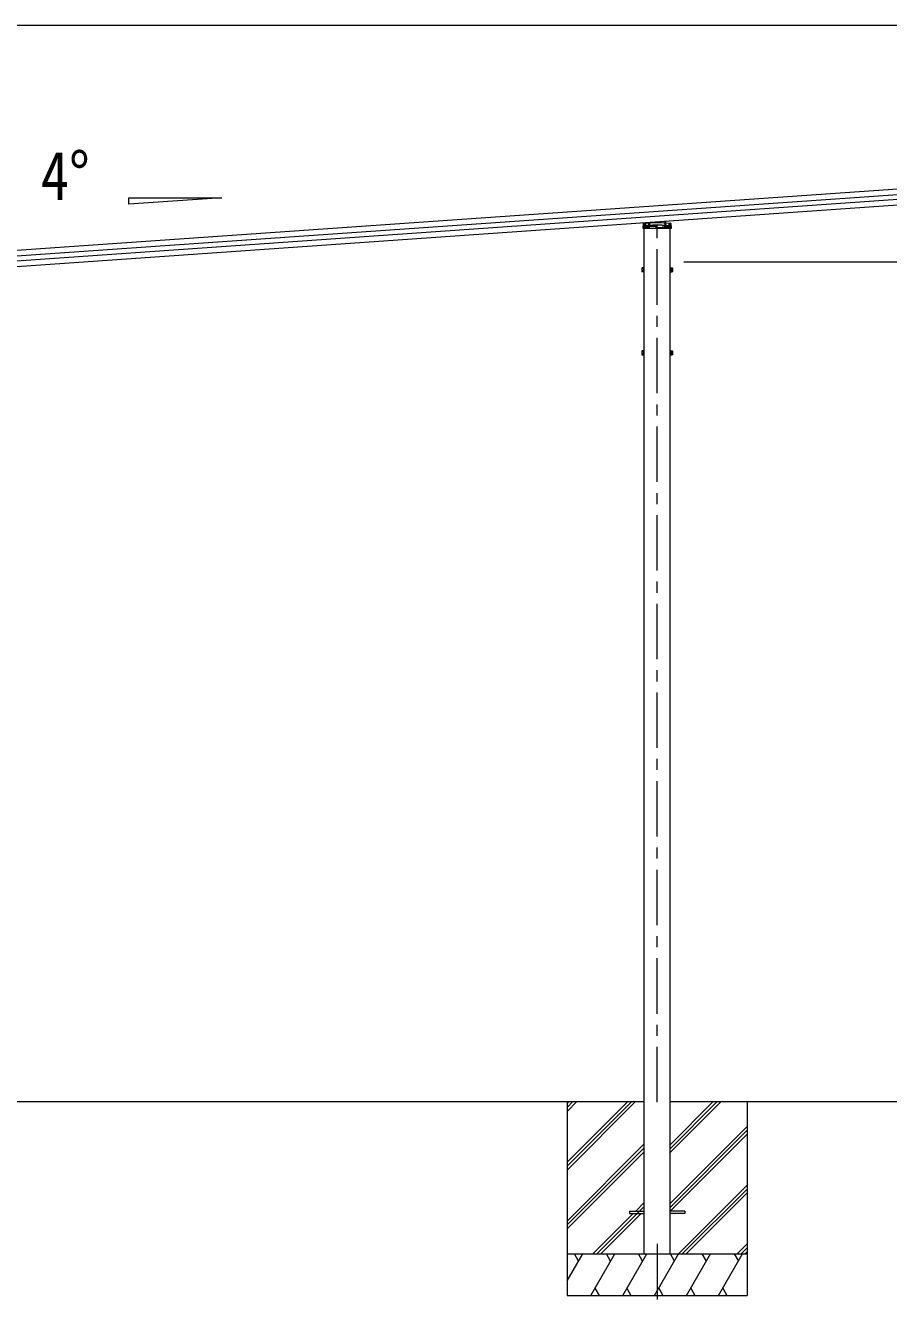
# Model space of a CAD drawing. Units: millimetres at full size, sheet at 1:40; details may follow other scales. Extents: x -11243 to 11243, y -7760 to 7760.
# Drawn here: x 4245 to 7360, y -4756 to -129 of the extents above; entities that cross this region are included whole.
import ezdxf
from ezdxf.enums import TextEntityAlignment as Align

# ---------------------------------------------------------------- set-up
doc = ezdxf.new("R2010")
doc.units = ezdxf.units.MM
doc.header["$LTSCALE"] = 40
doc.linetypes.add('CHAIN1', pattern=[8, 5, -1, 1, -1])
doc.linetypes.add('DASHED1', pattern=[1.8, 1.2, -0.6])
for name, color, linetype, lineweight in [('0-0_0', 7, 'Continuous', 9), ('0-1_本体', 5, 'CHAIN1', 9), ('0-3_ELV2', 4, 'Continuous', 9), ('0-6_OTH_LINE', 6, 'Continuous', 9), ('0-7_SHAPE', 4, 'Continuous', 9)]:
    doc.layers.add(name, color=color, linetype=linetype, lineweight=lineweight)
doc.styles.add('ＭＳ ゴシック', font='')
doc.styles.get('ＭＳ ゴシック').set_extended_font_data('MS Gothic')

msp = doc.modelspace()

# ---------------------------------------------------------------- linework, layer by layer
at = {"layer": '0-0_0'}
for p, q in [((3271.42, -4013.59), (6478.42, -4013.59)), ((6199.92, -4013.59), (6199.92, -4713.59)), ((6199.92, -4232.57), (6418.9, -4013.59)), ((6199.92, -4246.71), (6433.04, -4013.59)), ((6199.92, -4260.85), (6447.18, -4013.59)), ((6199.92, -4048.72), (6235.05, -4013.59)), ((6199.92, -4034.58), (6220.91, -4013.59)), ((6199.92, -4020.44), (6206.76, -4013.59)), ((6571.42, -4197.72), (6755.55, -4013.59)), ((6571.42, -4183.58), (6741.41, -4013.59)), ((6571.42, -4169.44), (6727.26, -4013.59)), ((6571.42, -4013.59), (7555.17, -4013.59)), ((6849.92, -4013.59), (6849.92, -4713.59)), ((6571.42, -4381.57), (6849.92, -4103.07)), ((6571.42, -4395.71), (6849.92, -4117.21)), ((6572.18, -4409.09), (6849.92, -4131.36)), ((6199.92, -4444.7), (6478.42, -4166.2)), ((6199.92, -4458.84), (6478.42, -4180.35)), ((6199.92, -4472.99), (6478.42, -4194.49)), ((6601.52, -4563.59), (6849.92, -4315.2)), ((6615.67, -4563.59), (6849.92, -4329.34)), ((6629.81, -4563.59), (6849.92, -4343.49)), ((6307.3, -4563.59), (6478.42, -4392.48)), ((6447.66, -4409.09), (6478.42, -4378.33)), ((6293.16, -4563.59), (6438.66, -4418.09)), ((6321.44, -4563.59), (6466.94, -4418.09)), ((6813.66, -4563.59), (6849.92, -4527.33)), ((6199.92, -4563.59), (6849.92, -4563.59)), ((6199.92, -4660.84), (6256.07, -4563.59)), ((6241.06, -4589.57), (6226.06, -4563.59)), ((6284.93, -4713.59), (6371.54, -4563.59)), ((6356.53, -4589.57), (6341.53, -4563.59)), ((6400.4, -4713.59), (6487.01, -4563.59)), ((6472, -4589.57), (6457, -4563.59)), ((6515.87, -4713.59), (6602.48, -4563.59)), ((6587.47, -4589.57), (6572.47, -4563.59)), ((6631.34, -4713.59), (6717.95, -4563.59)), ((6702.95, -4589.57), (6687.94, -4563.59)), ((6746.81, -4713.59), (6833.42, -4563.59)), ((6803.42, -4563.59), (6818.42, -4589.57)), ((6827.8, -4563.59), (6849.92, -4541.48)), ((6841.94, -4563.59), (6849.92, -4555.62)), ((6199.92, -4713.59), (6849.92, -4713.59)), ((6299.93, -4687.61), (6314.93, -4713.59)), ((6415.4, -4687.61), (6430.4, -4713.59)), ((6530.87, -4687.61), (6545.87, -4713.59)), ((6646.34, -4687.61), (6661.34, -4713.59)), ((6761.81, -4687.61), (6776.81, -4713.59))]:
    msp.add_line(p, q, dxfattribs=at)
at = {"layer": '0-1_本体'}
for p, q in [((6524.92, -4016.09), (6524.92, -827.41)), ((6524.92, -4527.46), (6524.92, -4756.46))]:
    msp.add_line(p, q, dxfattribs=at)
at = {"layer": '0-3_ELV2'}
for p, q in [((7653.93, -700.31), (2081.52, -1089.97)), ((7655.35, -720.62), (2082.94, -1110.28)), ((7656.55, -737.86), (2084.15, -1127.52)), ((7657.97, -758.17), (2085.57, -1147.83)), ((6475.98, -850.02), (6524.92, -846.6)), ((6476.5, -841.52), (6524.92, -838.13)), ((6478.42, -4563.59), (6478.42, -860.53)), ((6524.92, -838.13), (6573.33, -841.52)), ((6524.92, -846.6), (6573.85, -850.02)), ((6554.73, -835.6), (6555.02, -840.24)), ((6571.42, -4563.59), (6571.42, -860.53)), ((6574.26, -842.45), (6575.37, -860.53)), ((6469.72, -1003.83), (6470.3, -1002.82)), ((6469.72, -1003.83), (6469.72, -1016.83)), ((6469.72, -1016.83), (6470.3, -1017.84)), ((6475.22, -1002.82), (6470.3, -1002.82)), ((6475.22, -1006.58), (6470.3, -1006.58)), ((6475.22, -1014.08), (6470.3, -1014.08)), ((6475.22, -1017.84), (6470.3, -1017.84)), ((6475.21, -1010.63), (6476.82, -1010.63)), ((6475.22, -1002.62), (6475.22, -1017.64)), ((6476.82, -1003.08), (6475.22, -1003.08)), ((6475.22, -1009.63), (6476.82, -1009.63)), ((6475.22, -1017.18), (6476.82, -1017.18)), ((6573.02, -1003.08), (6574.62, -1003.08)), ((6574.62, -1009.63), (6573.02, -1009.63)), ((6574.62, -1010.63), (6573.02, -1010.63)), ((6574.62, -1017.18), (6573.02, -1017.18)), ((6574.62, -1002.62), (6574.62, -1017.64)), ((6574.62, -1002.62), (6579.54, -1002.62)), ((6574.62, -1006.38), (6579.54, -1006.38)), ((6574.62, -1013.88), (6579.54, -1013.88)), ((6574.62, -1017.64), (6579.54, -1017.64)), ((6580.12, -1003.63), (6579.54, -1002.62)), ((6580.12, -1016.63), (6579.54, -1017.64)), ((6580.12, -1003.63), (6580.12, -1016.63)), ((6469.72, -1303.83), (6470.3, -1302.82)), ((6469.72, -1303.83), (6469.72, -1316.83)), ((6469.72, -1316.83), (6470.3, -1317.84)), ((6475.22, -1302.82), (6470.3, -1302.82)), ((6475.22, -1306.58), (6470.3, -1306.58)), ((6475.22, -1314.08), (6470.3, -1314.08)), ((6475.22, -1317.84), (6470.3, -1317.84)), ((6475.21, -1310.63), (6476.82, -1310.63)), ((6475.22, -1302.62), (6475.22, -1317.64)), ((6476.82, -1303.08), (6475.22, -1303.08)), ((6475.22, -1309.63), (6476.82, -1309.63)), ((6475.22, -1317.18), (6476.82, -1317.18)), ((6573.02, -1303.08), (6574.62, -1303.08)), ((6574.62, -1309.63), (6573.02, -1309.63)), ((6574.62, -1310.63), (6573.02, -1310.63)), ((6574.62, -1317.18), (6573.02, -1317.18)), ((6574.62, -1302.62), (6574.62, -1317.64)), ((6574.62, -1302.62), (6579.54, -1302.62)), ((6574.62, -1306.38), (6579.54, -1306.38)), ((6574.62, -1313.88), (6579.54, -1313.88)), ((6574.62, -1317.64), (6579.54, -1317.64)), ((6580.12, -1303.63), (6579.54, -1302.62)), ((6580.12, -1316.63), (6579.54, -1317.64)), ((6580.12, -1303.63), (6580.12, -1316.63)), ((6424.92, -4409.09), (6478.42, -4409.09)), ((6624.92, -4409.09), (6571.42, -4409.09))]:
    msp.add_line(p, q, dxfattribs=at)
at = {"layer": '0-3_ELV2', "linetype": 'DASHED1'}
for p, q in [((6476.05, -850.03), (6573.78, -850.03)), ((6478.52, -843.38), (6477.47, -860.53)), ((6477.94, -852.83), (6482.92, -852.83)), ((6477.99, -852.03), (6571.84, -852.03)), ((6524.92, -848.61), (6478, -851.89)), ((6524.92, -840.14), (6478.52, -843.38)), ((6481.72, -843.16), (6481.72, -856.8)), ((6481.72, -856.8), (6482.72, -858.53)), ((6567.12, -858.53), (6482.72, -858.53)), ((6482.92, -843.07), (6482.92, -858.53)), ((6484.42, -851.44), (6484.42, -858.53)), ((6487.52, -852.03), (6487.52, -858.53)), ((6487.65, -852.03), (6487.65, -858.53)), ((6487.92, -851.19), (6487.92, -858.53)), ((6487.92, -856.8), (6490.92, -856.8)), ((6490.92, -850.98), (6490.92, -858.53)), ((6494.16, -850.97), (6494.84, -839.78)), ((6496.86, -839.64), (6495.58, -860.53)), ((6498.92, -850.03), (6498.92, -852.03)), ((6503.42, -852.83), (6503.42, -850.11)), ((6504.92, -852.83), (6503.42, -852.83)), ((6504.92, -850), (6504.92, -852.83)), ((6571.31, -843.38), (6524.92, -840.14)), ((6571.83, -851.89), (6524.92, -848.61)), ((6544.92, -852.83), (6544.92, -850)), ((6544.92, -852.83), (6546.42, -852.83)), ((6546.42, -850.11), (6546.42, -852.83)), ((6550.92, -852.03), (6550.92, -850.03)), ((6552.74, -835.74), (6554.25, -860.53)), ((6555.02, -840.24), (6555.67, -850.97)), ((6558.92, -850.98), (6558.92, -858.53)), ((6558.92, -856.8), (6561.92, -856.8)), ((6561.92, -851.19), (6561.92, -858.53)), ((6562.19, -852.03), (6562.19, -858.53)), ((6562.32, -852.03), (6562.32, -858.53)), ((6565.42, -851.44), (6565.42, -858.53)), ((6566.92, -843.07), (6566.92, -858.53)), ((6566.92, -852.83), (6571.89, -852.83)), ((6567.12, -858.53), (6568.12, -856.8)), ((6568.12, -843.16), (6568.12, -856.8)), ((6572.36, -860.53), (6571.31, -843.38))]:
    msp.add_line(p, q, dxfattribs=at)
at = {"layer": '0-3_ELV2'}
for points in [[(6575.37, -860.53), (6474.47, -860.53), (6475.57, -842.45)], [(6478.42, -1001.63), (6476.82, -1001.63), (6476.82, -1018.63), (6478.42, -1018.63)], [(6571.42, -1001.63), (6573.02, -1001.63), (6573.02, -1018.63), (6571.42, -1018.63)], [(6478.42, -1301.63), (6476.82, -1301.63), (6476.82, -1318.63), (6478.42, -1318.63)], [(6571.42, -1301.63), (6573.02, -1301.63), (6573.02, -1318.63), (6571.42, -1318.63)], [(6424.92, -4409.09), (6424.92, -4418.09), (6478.42, -4418.09)], [(6624.92, -4409.09), (6624.92, -4418.09), (6571.42, -4418.09)]]:
    msp.add_lwpolyline(points, dxfattribs=at)
for centre, radius, start, end in [((6476.05, -851.02), 1, 94, 176.5), ((6476.57, -842.51), 1, 94, 176.5), ((6573.26, -842.51), 1, 3.5, 86), ((6573.78, -851.02), 1, 3.5, 86), ((6473.04, -1004.7), 3.32, 145.61575, 214.38425), ((6482.14, -1010.33), 12.42, 162.41205, 197.58795), ((6473.04, -1015.96), 3.32, 145.61575, 214.38425), ((6576.79, -1004.5), 3.32, 325.61575, 34.38425), ((6576.79, -1015.76), 3.32, 325.61575, 34.38425), ((6567.7, -1010.13), 12.42, 342.41205, 17.58795), ((6473.04, -1304.7), 3.32, 145.61575, 214.38425), ((6482.14, -1310.33), 12.42, 162.41205, 197.58795), ((6473.04, -1315.96), 3.32, 145.61575, 214.38425), ((6576.79, -1304.5), 3.32, 325.61575, 34.38425), ((6576.79, -1315.76), 3.32, 325.61575, 34.38425), ((6567.7, -1310.13), 12.42, 342.41205, 17.58795)]:
    msp.add_arc(centre, radius, start, end, dxfattribs=at)
at = {"layer": '0-3_ELV2', "linetype": 'DASHED1'}
for centre, start, end in [((6476.05, -851.03), 90, 176.5), ((6573.78, -851.03), 3.5, 90)]:
    msp.add_arc(centre, 1, start, end, dxfattribs=at)
at = {"layer": '0-6_OTH_LINE'}
for p, q in [((7744.82, -128.51), (1966.82, -128.51)), ((7813.11, -982.83), (6621.42, -982.83))]:
    msp.add_line(p, q, dxfattribs=at)
at = {"layer": '0-7_SHAPE'}
for p, q in [((4617.66, -750.13), (4953.66, -750.13)), ((4617.66, -773.63), (4617.66, -750.13)), ((4953.66, -750.13), (4617.66, -773.63))]:
    msp.add_line(p, q, dxfattribs=at)

# ---------------------------------------------------------------- texts
at = {"layer": '0-7_SHAPE', "color": 7, "style": 'ＭＳ ゴシック', "width": 0.85}
msp.add_text('4°', height=176, dxfattribs=at).set_placement((4299.37, -811.35), align=Align.BOTTOM_LEFT)

doc.saveas('drawing.dxf')
